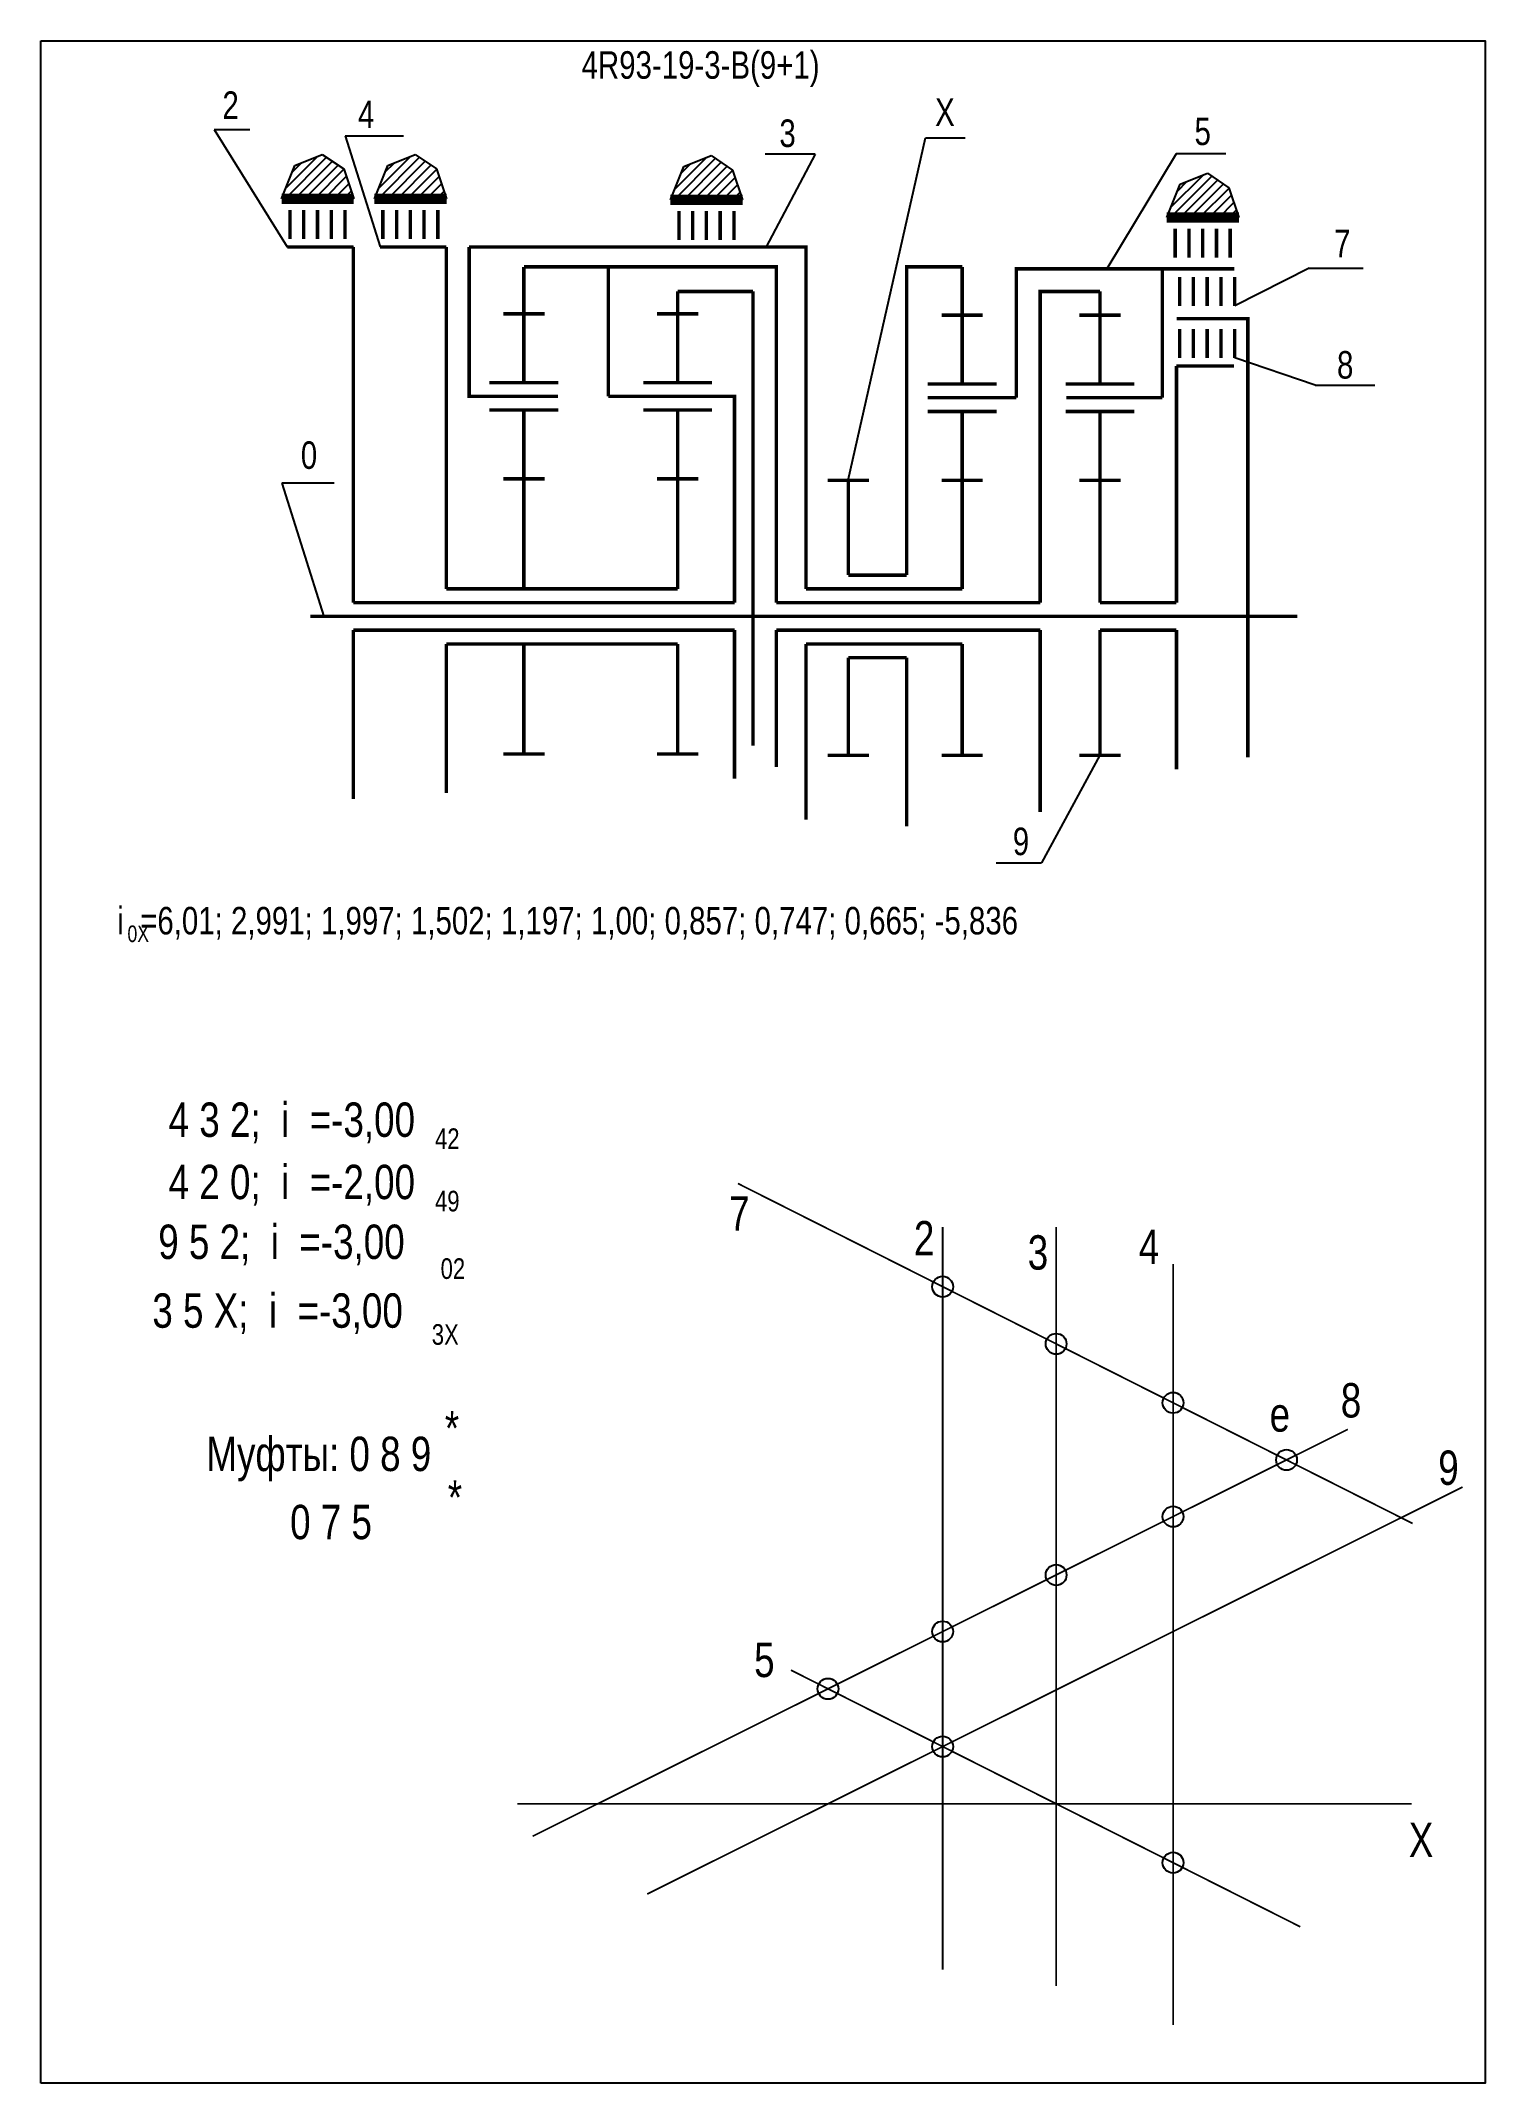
# Model space of a CAD drawing. Extents: x -352 to -142, y 153 to 450.
import ezdxf

# ---------------------------------------------------------------- set-up
doc = ezdxf.new("R2010")
doc.units = 0
doc.header["$LTSCALE"] = 15
doc.layers.get('DEFPOINTS').update_dxf_attribs({"linetype": 'CONTINUOUS'})
doc.layers.add('DIM', color=92, linetype='CONTINUOUS')
doc.layers.add('MAIN', color=5, linetype='CONTINUOUS')
doc.styles.add('AMK', font='amk.shx', dxfattribs={"width": 0.8})

msp = doc.modelspace()

# ---------------------------------------------------------------- hatches: boundary and pattern name
at = {"layer": 'DIM'}
h = msp.add_hatch(dxfattribs=at)
h.set_pattern_fill('_USER', color=0, angle=45, style=0, pattern_type=0)
h.set_pattern_definition([(45, (-65.1986, 1.2104), (-0.7071068, 0.7071068), [])])
h.paths.add_polyline_path([(-315.49, 431.73), (-317.44, 426.91), (-306.94, 426.91), (-308.39, 431.23), (-311.51, 433.35)])
h = msp.add_hatch(dxfattribs=at)
h.set_pattern_fill('_USER', color=0, angle=45, style=0, pattern_type=0)
h.set_pattern_definition([(45, (-51.7003, 1.2104), (-0.7071068, 0.7071068), [])])
h.paths.add_polyline_path([(-302, 431.73), (-303.94, 426.91), (-293.44, 426.91), (-294.89, 431.23), (-298.01, 433.35)])
h = msp.add_hatch(dxfattribs=at)
h.set_pattern_fill('_USER', color=0, angle=45, style=0, pattern_type=0)
h.set_pattern_definition([(45, (-8.6564, 1.0634), (-0.7071068, 0.7071068), [])])
h.paths.add_polyline_path([(-258.95, 431.58), (-260.9, 426.76), (-250.4, 426.76), (-251.85, 431.08), (-254.96, 433.2)])
h = msp.add_hatch(dxfattribs=at)
h.set_pattern_fill('_USER', color=0, angle=45, style=0, pattern_type=0)
h.set_pattern_definition([(45, (63.5074, -1.5229), (-0.7071068, 0.7071068), [])])
h.paths.add_polyline_path([(-186.79, 429), (-188.73, 424.18), (-178.24, 424.18), (-179.68, 428.5), (-182.8, 430.61)])

# ---------------------------------------------------------------- linework, layer by layer
at = {"layer": 'DEFPOINTS', "const_width": 0.25}
for points in [[(-152.99, 234.26), (-251.08, 283.7)], [(-221.31, 169.35), (-221.31, 277.39)], [(-204.81, 166.99), (-204.81, 277.35)], [(-187.81, 161.3), (-187.81, 271.99)], [(-280.93, 188.77), (-162.39, 247.95)], [(-169.32, 175.61), (-243.37, 212.93)], [(-283.13, 193.5), (-153.13, 193.5)]]:
    msp.add_lwpolyline(points, dxfattribs=at)
at = {"layer": 'DEFPOINTS', "color": 1, "const_width": 0.25}
msp.add_lwpolyline([(-264.26, 180.37), (-145.72, 239.55)], dxfattribs=at)
at = {"layer": 'DEFPOINTS'}
for centre in [(-221.31, 268.69), (-204.81, 260.38), (-187.81, 251.81), (-171.31, 243.5), (-187.81, 235.26), (-204.81, 226.77), (-221.31, 218.54), (-237.98, 210.21), (-221.31, 201.81), (-187.81, 184.93)]:
    msp.add_circle(centre, 1.51, dxfattribs=at)
at = {"layer": 'DIM', "color": 0}
for p, q in [((-327.24, 436.98), (-322.05, 436.98)), ((-327.24, 436.98), (-316.61, 419.9)), ((-308.19, 436.07), (-299.72, 436.07)), ((-308.19, 436.07), (-303.11, 419.9)), ((-235.04, 385.97), (-223.79, 435.76)), ((-223.79, 435.76), (-218.06, 435.76)), ((-317.44, 426.91), (-315.49, 431.73)), ((-315.49, 431.73), (-311.51, 433.35)), ((-311.51, 433.35), (-308.39, 431.23)), ((-308.39, 431.23), (-306.94, 426.91)), ((-303.94, 426.91), (-302, 431.73)), ((-302, 431.73), (-298.01, 433.35)), ((-298.01, 433.35), (-294.89, 431.23)), ((-294.89, 431.23), (-293.44, 426.91)), ((-260.9, 426.76), (-258.95, 431.58)), ((-258.95, 431.58), (-254.96, 433.2)), ((-254.96, 433.2), (-251.85, 431.08)), ((-251.85, 431.08), (-250.4, 426.76)), ((-239.86, 433.39), (-247.12, 433.39)), ((-239.86, 433.39), (-246.98, 419.9)), ((-187.38, 433.43), (-197.44, 416.71)), ((-180.12, 433.43), (-187.38, 433.43)), ((-188.73, 424.18), (-186.79, 429)), ((-186.79, 429), (-182.8, 430.61)), ((-182.8, 430.61), (-179.68, 428.5)), ((-179.68, 428.5), (-178.24, 424.18)), ((-306.98, 419.9), (-316.61, 419.9)), ((-293.48, 419.9), (-303.11, 419.9)), ((-168.02, 416.82), (-178.85, 411.32)), ((-168.02, 416.82), (-160.19, 416.82)), ((-167.15, 399.79), (-178.85, 403.75)), ((-167.15, 399.79), (-158.46, 399.79)), ((-309.8, 385.55), (-317.41, 385.55)), ((-317.41, 385.55), (-311.3, 366.17)), ((-235.04, 362.17), (-235.04, 362.17)), ((-218.47, 362.17), (-218.47, 362.17)), ((-198.44, 345.97), (-206.95, 330.32)), ((-213.52, 330.32), (-206.95, 330.32))]:
    msp.add_line(p, q, dxfattribs=at)
at = {"layer": 'DIM', "color": 0, "const_width": 0.5}
for points in [[(-306.98, 419.9), (-316.61, 419.9)], [(-306.98, 419.9), (-306.98, 368.17)], [(-293.48, 419.9), (-303.11, 419.9)], [(-293.48, 370.17), (-293.48, 419.9)], [(-287, 398.17), (-290.16, 398.17), (-290.16, 419.9)], [(-290.16, 419.9), (-241.19, 419.9), (-241.19, 370.17)], [(-282.2, 417), (-245.48, 417), (-245.48, 368.17)], [(-269.93, 417), (-269.93, 398.17)], [(-218.47, 417), (-226.53, 417), (-226.53, 372.17)], [(-210.59, 397.97), (-210.59, 416.71), (-183.84, 416.71)], [(-189.37, 397.97), (-189.37, 416.71)], [(-189.37, 416.71), (-178.89, 416.71)], [(-259.85, 413.42), (-248.9, 413.42)], [(-248.9, 402.95), (-248.9, 413.42)], [(-198.44, 413.42), (-207.13, 413.42), (-207.13, 368.17)], [(-187.3, 409.47), (-176.93, 409.47), (-176.93, 345.67)], [(-248.9, 402.95), (-248.9, 347.35)], [(-178.95, 402.58), (-187.31, 402.58)], [(-187.31, 402.58), (-187.31, 368.17)], [(-254.79, 398.17), (-251.57, 398.17), (-251.57, 368.17)], [(-235.04, 372.17), (-226.53, 372.17)], [(-306.98, 368.17), (-251.57, 368.17)], [(-293.48, 370.17), (-259.85, 370.17)], [(-245.48, 368.17), (-207.13, 368.17)], [(-241.19, 370.17), (-218.47, 370.17)], [(-198.44, 368.17), (-187.31, 368.17)], [(-313.24, 366.17), (-169.72, 366.17)], [(-306.98, 364.17), (-251.57, 364.17)], [(-306.98, 364.17), (-306.98, 339.6)], [(-293.48, 362.17), (-293.48, 340.49)], [(-293.48, 362.17), (-259.85, 362.17)], [(-251.57, 364.17), (-251.57, 342.59)], [(-245.48, 364.17), (-207.13, 364.17)], [(-245.48, 364.17), (-245.48, 344.26)], [(-241.19, 362.17), (-218.47, 362.17)], [(-241.19, 362.17), (-241.19, 336.61)], [(-207.13, 364.17), (-207.13, 337.72)], [(-198.44, 364.17), (-187.31, 364.17)], [(-187.31, 364.17), (-187.31, 343.91)], [(-235.04, 360.17), (-226.53, 360.17)], [(-226.53, 360.17), (-226.53, 335.62)]]:
    msp.add_lwpolyline(points, dxfattribs=at)
at = {"layer": 'MAIN'}
for points in [[(-352.43, 152.87), (-352.43, 449.87)], [(-352.43, 449.87), (-142.43, 449.87), (-142.43, 152.87), (-352.43, 152.87)]]:
    msp.add_lwpolyline(points, dxfattribs=at)
at = {"layer": 'MAIN', "color": 0}
for points, const_width in [([(-317.44, 426.91), (-306.94, 426.91)], 1.5), ([(-308.21, 425.26), (-308.21, 421.06)], 0.5), ([(-303.94, 426.91), (-293.44, 426.91)], 1.5), ([(-294.71, 425.26), (-294.71, 421.06)], 0.5), ([(-260.9, 426.76), (-250.4, 426.76)], 1.5), ([(-251.66, 425.11), (-251.66, 420.91)], 0.5), ([(-188.73, 424.18), (-178.24, 424.18)], 1.5), ([(-179.5, 422.53), (-179.5, 418.33)], 0.5), ([(-282.2, 410.17), (-282.2, 417)], 0.5), ([(-218.47, 409.97), (-218.47, 417)], 0.5), ([(-259.85, 410.17), (-259.85, 413.42)], 0.5), ([(-198.44, 399.97), (-198.44, 413.42)], 0.5), ([(-178.85, 415.52), (-178.85, 411.32)], 0.5), ([(-282.2, 410.17), (-285.2, 410.17)], 0.5), ([(-282.2, 400.17), (-282.2, 410.17)], 0.5), ([(-282.2, 410.17), (-279.2, 410.17)], 0.5), ([(-259.85, 410.17), (-262.85, 410.17)], 0.5), ([(-259.85, 400.17), (-259.85, 410.17)], 0.5), ([(-259.85, 410.17), (-256.85, 410.17)], 0.5), ([(-218.47, 409.97), (-221.47, 409.97)], 0.5), ([(-218.47, 399.97), (-218.47, 409.97)], 0.5), ([(-218.47, 409.97), (-215.47, 409.97)], 0.5), ([(-198.44, 409.97), (-201.44, 409.97)], 0.5), ([(-198.44, 409.97), (-195.44, 409.97)], 0.5), ([(-178.85, 407.95), (-178.85, 403.75)], 0.5), ([(-277.26, 398.17), (-287, 398.17)], 0.5), ([(-254.79, 398.17), (-269.93, 398.17)], 0.5), ([(-210.59, 397.97), (-223.51, 397.97)], 0.5), ([(-189.37, 397.97), (-203.35, 397.97)], 0.5), ([(-282.2, 396.17), (-287.2, 396.17)], 0.5), ([(-282.2, 386.17), (-282.2, 396.17), (-277.2, 396.17)], 0.5), ([(-259.85, 396.17), (-264.85, 396.17)], 0.5), ([(-259.85, 386.17), (-259.85, 396.17), (-254.85, 396.17)], 0.5), ([(-218.47, 395.97), (-223.47, 395.97)], 0.5), ([(-218.47, 385.97), (-218.47, 395.97), (-213.47, 395.97)], 0.5), ([(-198.44, 395.97), (-203.44, 395.97)], 0.5), ([(-198.44, 385.97), (-198.44, 395.97), (-193.44, 395.97)], 0.5), ([(-282.2, 386.17), (-285.2, 386.17)], 0.5), ([(-282.2, 370.17), (-282.2, 386.17)], 0.5), ([(-282.2, 386.17), (-279.2, 386.17)], 0.5), ([(-259.85, 386.17), (-262.85, 386.17)], 0.5), ([(-259.85, 370.17), (-259.85, 386.17)], 0.5), ([(-259.85, 386.17), (-256.85, 386.17)], 0.5), ([(-235.04, 385.97), (-238.04, 385.97)], 0.5), ([(-235.04, 372.17), (-235.04, 385.97)], 0.5), ([(-235.04, 385.97), (-232.04, 385.97)], 0.5), ([(-218.47, 385.97), (-221.47, 385.97)], 0.5), ([(-218.47, 370.17), (-218.47, 385.97)], 0.5), ([(-218.47, 385.97), (-215.47, 385.97)], 0.5), ([(-198.44, 385.97), (-201.44, 385.97)], 0.5), ([(-198.44, 368.17), (-198.44, 385.97)], 0.5), ([(-198.44, 385.97), (-195.44, 385.97)], 0.5), ([(-282.2, 362.17), (-282.2, 346.17)], 0.5), ([(-259.85, 362.17), (-259.85, 346.17)], 0.5), ([(-218.47, 362.17), (-218.47, 345.97)], 0.5), ([(-198.44, 364.17), (-198.44, 345.97)], 0.5), ([(-235.04, 360.17), (-235.04, 345.97)], 0.5), ([(-282.2, 346.17), (-285.2, 346.17)], 0.5), ([(-282.2, 346.17), (-279.2, 346.17)], 0.5), ([(-259.85, 346.17), (-262.85, 346.17)], 0.5), ([(-259.85, 346.17), (-256.85, 346.17)], 0.5), ([(-235.04, 345.97), (-238.04, 345.97)], 0.5), ([(-235.04, 345.97), (-232.04, 345.97)], 0.5), ([(-218.47, 345.97), (-221.47, 345.97)], 0.5), ([(-218.47, 345.97), (-215.47, 345.97)], 0.5), ([(-198.44, 345.97), (-201.44, 345.97)], 0.5), ([(-198.44, 345.97), (-195.44, 345.97)], 0.5)]:
    msp.add_lwpolyline(points, dxfattribs=dict(at, const_width=const_width))
for points in [[(-316.21, 425.26, 0.5, 0.5, 0), (-316.21, 421.06, 0.5, 0.5, 0)], [(-314.21, 425.26, 0.5, 0.5, 0), (-314.21, 421.06, 0.5, 0.5, 0)], [(-312.21, 425.26, 0.5, 0.5, 0), (-312.21, 421.06, 0.5, 0.5, 0)], [(-310.21, 425.26, 0.5, 0.5, 0), (-310.21, 421.06, 0.5, 0.5, 0)], [(-302.71, 425.26, 0.5, 0.5, 0), (-302.71, 421.06, 0.5, 0.5, 0)], [(-300.71, 425.26, 0.5, 0.5, 0), (-300.71, 421.06, 0.5, 0.5, 0)], [(-298.71, 425.26, 0.5, 0.5, 0), (-298.71, 421.06, 0.5, 0.5, 0)], [(-296.71, 425.26, 0.5, 0.5, 0), (-296.71, 421.06, 0.5, 0.5, 0)], [(-259.66, 425.11, 0.5, 0.5, 0), (-259.66, 420.91, 0.5, 0.5, 0)], [(-257.66, 425.11, 0.5, 0.5, 0), (-257.66, 420.91, 0.5, 0.5, 0)], [(-255.66, 425.11, 0.5, 0.5, 0), (-255.66, 420.91, 0.5, 0.5, 0)], [(-253.66, 425.11, 0.5, 0.5, 0), (-253.66, 420.91, 0.5, 0.5, 0)], [(-187.5, 422.53, 0.5, 0.5, 0), (-187.5, 418.33, 0.5, 0.5, 0)], [(-185.5, 422.53, 0.5, 0.5, 0), (-185.5, 418.33, 0.5, 0.5, 0)], [(-183.5, 422.53, 0.5, 0.5, 0), (-183.5, 418.33, 0.5, 0.5, 0)], [(-181.5, 422.53, 0.5, 0.5, 0), (-181.5, 418.33, 0.5, 0.5, 0)], [(-186.85, 415.52, 0.5, 0.5, 0), (-186.85, 411.32, 0.5, 0.5, 0)], [(-184.85, 415.52, 0.5, 0.5, 0), (-184.85, 411.32, 0.5, 0.5, 0)], [(-182.85, 415.52, 0.5, 0.5, 0), (-182.85, 411.32, 0.5, 0.5, 0)], [(-180.85, 415.52, 0.5, 0.5, 0), (-180.85, 411.32, 0.5, 0.5, 0)], [(-186.85, 407.95, 0.5, 0.5, 0), (-186.85, 403.75, 0.5, 0.5, 0)], [(-184.85, 407.95, 0.5, 0.5, 0), (-184.85, 403.75, 0.5, 0.5, 0)], [(-182.85, 407.95, 0.5, 0.5, 0), (-182.85, 403.75, 0.5, 0.5, 0)], [(-180.85, 407.95, 0.5, 0.5, 0), (-180.85, 403.75, 0.5, 0.5, 0)], [(-277.2, 400.17, 0.5, 0.5, 0), (-287.2, 400.17, 0.5, 0.5, 0)], [(-254.85, 400.17, 0.5, 0.5, 0), (-264.85, 400.17, 0.5, 0.5, 0)], [(-213.47, 399.97, 0.5, 0.5, 0), (-223.47, 399.97, 0.5, 0.5, 0)], [(-193.44, 399.97, 0.5, 0.5, 0), (-203.44, 399.97, 0.5, 0.5, 0)]]:
    msp.add_lwpolyline(points, format="xyseb", dxfattribs=at)

# ---------------------------------------------------------------- texts
at = {"layer": 'DIM', "color": 0, "style": 'AMK', "width": 0.8}
for s, height, p in [('4R93-19-3-B(9+1)', 4, (-273.81, 444.36)), ('2', 4, (-326.03, 438.52)), ('4', 4, (-306.32, 437.19)), ('X', 4, (-222.41, 437.49)), ('3', 4, (-245.05, 434.43)), ('5', 4, (-184.69, 434.71)), ('7', 4, (-164.4, 418.4)), ('8', 4, (-163.97, 400.75)), ('0', 4, (-314.63, 387.62)), ('9', 4, (-211.11, 331.45)), ('i  =6,01; 2,991; 1,997; 1,502; 1,197; 1,00; 0,857; 0,747; 0,665; -5,836', 4, (-341.32, 319.92)), ('0X', 2.4, (-339.84, 318.81)), ('    4 3 2;  i  =-3,00', 5, (-339.8, 290.48)), ('42', 3, (-295.12, 288.71)), ('    4 2 0;  i  =-2,00', 5, (-339.8, 281.42)), ('49', 3, (-295.12, 279.64)), ('7', 5, (-252.37, 276.83)), ('     9 5 2;  i  =-3,00', 5, (-342.79, 272.72)), ('2', 5, (-225.49, 273.24)), ('3', 5, (-208.94, 271.17)), ('4', 5, (-192.8, 272)), ('02', 3, (-294.31, 269.82)), ('     3 5 X;  i  =-3,00', 5, (-343.65, 262.72)), ('3X', 3, (-295.59, 260.24)), ('8', 5, (-163.42, 249.67)), ('*', 5, (-293.69, 245.61)), ('e', 5, (-173.77, 247.61)), ('Муфты: 0 8 9', 5, (-328.36, 241.88)), ('9', 5, (-149.25, 239.87)), ('*', 5, (-293.26, 235.54)), ('       0 7 5', 5, (-326.59, 231.97)), ('5', 5, (-248.72, 211.92)), ('X', 5, (-153.53, 185.74))]:
    msp.add_text(s, height=height, dxfattribs=at).set_placement(p)

doc.saveas('drawing.dxf')
